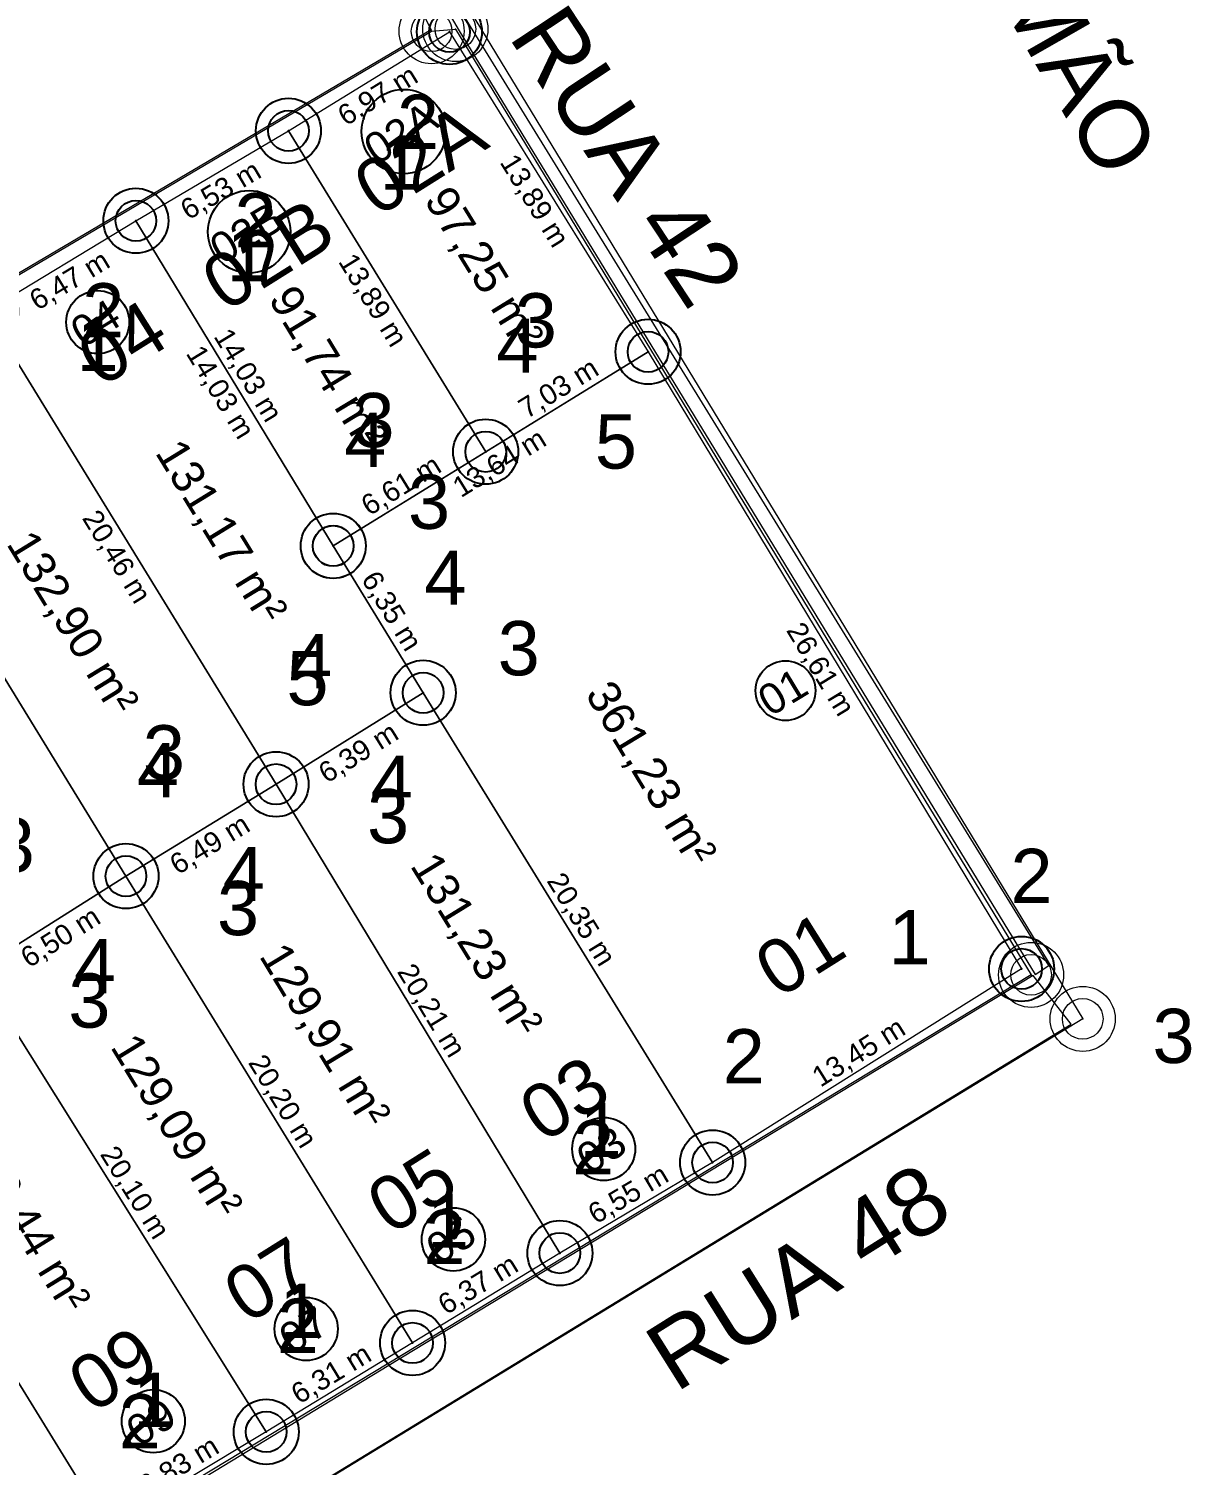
# Model space of a CAD drawing. Extents: x 583390 to 583754, y 9720820 to 9720967.
# Drawn here: x 583710.9 to 583753.7, y 9720882.4 to 9720935.3 of the extents above; entities that cross this region are included whole.
import ezdxf
from ezdxf.enums import TextEntityAlignment as Align

# ---------------------------------------------------------------- set-up
doc = ezdxf.new("R2010")
doc.units = 0
doc.header["$PDMODE"] = 32
doc.header["$PDSIZE"] = 1.5
doc.layers.get('0').update_dxf_attribs({"lineweight": 0})
for name, color, linetype in [('AREA_DOS_LOTES', 32, 'Continuous'), ('COTAS_DOS_LOTES', 41, 'Continuous'), ('NUMERO_DOS_LOTES', 158, 'Continuous'), ('PONTOS_VERTICES', 7, 'Continuous'), ('SIMBOLO_COORDX', 7, 'Continuous'), ('SIMBOLO_COORDY', 7, 'Continuous'), ('SIMBOLO_COTA', 7, 'Continuous'), ('SIMBOLO_DESCRICAO', 7, 'Continuous'), ('SIMBOLO_NOME', 7, 'Continuous')]:
    doc.layers.add(name, color=color, linetype=linetype)
for name, color, linetype, lineweight in [('LOTE', 4, 'Continuous', 0), ('ORTOFOTO BEQUIMAONICE LOBAO_0_59_436', 1, 'Continuous', 0), ('POLIGONAL', 5, 'Continuous', 0), ('QUADRA', 1, 'Continuous', 0), ('RUA 42', 8, 'Continuous', 0), ('RUA 48', 8, 'Continuous', 0), ('RUA VALDECY AQUINO ARAGÃO', 8, 'Continuous', 0), ('TEXTO', 2, 'Continuous', 0)]:
    doc.layers.add(name, color=color, linetype=linetype, lineweight=lineweight)
doc.styles.add('SIMBOLO_ATRIBUTOS', font='arial.ttf')
doc.styles.get("Standard").update_dxf_attribs({"font": 'arial.ttf', "height": 1})

# ---------------------------------------------------------------- blocks, each defined once
blk = doc.blocks.new('MODELO PADRAO')
at = {"transparency": 33554687}
blk.add_circle((0, 0), 0.6, dxfattribs=at)
blk.add_point((0, 0), dxfattribs=at)
at = {"layer": 'SIMBOLO_COORDX', "transparency": 33554687, "style": 'SIMBOLO_ATRIBUTOS'}
blk.add_attdef('CoordX', text='', height=1, dxfattribs=at).set_placement((2.53, -3.797), align=Align.RIGHT)
at = {"layer": 'SIMBOLO_COORDY', "transparency": 33554687, "style": 'SIMBOLO_ATRIBUTOS'}
blk.add_attdef('CoordY', text='', height=1, dxfattribs=at).set_placement((2.53, -5.235), align=Align.RIGHT)
at = {"layer": 'SIMBOLO_COTA', "transparency": 33554687, "style": 'SIMBOLO_ATRIBUTOS'}
blk.add_attdef('CotaZ', text='', height=1, dxfattribs=at).set_placement((2.53, -2.358), align=Align.RIGHT)
at = {"layer": 'SIMBOLO_DESCRICAO', "transparency": 33554687, "style": 'SIMBOLO_ATRIBUTOS'}
blk.add_attdef('Descricao', (1.378, -0.413), '', height=1, dxfattribs=at)
at = {"layer": 'SIMBOLO_NOME', "transparency": 33554687, "style": 'SIMBOLO_ATRIBUTOS'}
blk.add_attdef('Nome', text='', height=1, dxfattribs=at).set_placement((0.009, 1.325), align=Align.CENTER)
blk = doc.blocks.new('MODELO PADRAO REURB')
at = {"transparency": 33554687}
blk.add_circle((0, 0), 0.6, dxfattribs=at)
blk.add_point((0, 0), dxfattribs=at)
at = {"layer": 'SIMBOLO_NOME', "transparency": 33554687, "style": 'SIMBOLO_ATRIBUTOS'}
blk.add_attdef('Nome', text='', height=1, dxfattribs=at).set_placement((0.0089, 1.3249), align=Align.CENTER)

msp = doc.modelspace()

# ---------------------------------------------------------------- linework, layer by layer
msp.add_lwpolyline([(583720.437, 9720931.57), (583726.376, 9720935.218), (583733.701, 9720923.42), (583727.712, 9720919.734)], close=True)
at = {"layer": 'LOTE'}
for points in [[(583720.437, 9720931.57), (583726.376, 9720935.218), (583733.701, 9720923.42), (583727.712, 9720919.734)], [(583720.437, 9720931.57), (583726.376, 9720935.218), (583733.701, 9720923.42), (583727.712, 9720919.734)], [(583720.437, 9720931.57), (583727.712, 9720919.734), (583722.088, 9720916.259), (583714.811, 9720928.252)], [(583720.437, 9720931.57), (583727.712, 9720919.734), (583722.088, 9720916.259), (583714.811, 9720928.252)], [(583714.811, 9720928.252), (583722.089, 9720916.26), (583725.406, 9720910.844), (583719.979, 9720907.468), (583709.269, 9720924.907)], [(583714.811, 9720928.252), (583722.089, 9720916.26), (583725.406, 9720910.844), (583719.979, 9720907.468), (583709.269, 9720924.907)], [(583709.269, 9720924.907), (583719.979, 9720907.468), (583714.444, 9720904.081), (583703.716, 9720921.557)], [(583709.269, 9720924.907), (583719.979, 9720907.468), (583714.444, 9720904.081), (583703.716, 9720921.557)], [(583733.701, 9720923.42), (583747.481, 9720900.658), (583736.084, 9720893.517), (583725.406, 9720910.844), (583722.089, 9720916.26)], [(583733.701, 9720923.42), (583747.481, 9720900.658), (583736.084, 9720893.517), (583725.406, 9720910.844), (583722.089, 9720916.26)], [(583698.427, 9720918.144), (583703.716, 9720921.557), (583714.444, 9720904.081), (583708.947, 9720900.617), (583698.436, 9720918.129)], [(583698.427, 9720918.144), (583703.716, 9720921.557), (583714.444, 9720904.081), (583708.947, 9720900.617)], [(583725.406, 9720910.844), (583736.084, 9720893.517), (583730.45, 9720890.179), (583719.979, 9720907.468)], [(583725.406, 9720910.844), (583736.084, 9720893.517), (583730.45, 9720890.179), (583719.979, 9720907.468)], [(583714.444, 9720904.081), (583719.979, 9720907.468), (583730.45, 9720890.179), (583725.015, 9720886.863)], [(583714.444, 9720904.081), (583719.979, 9720907.468), (583730.45, 9720890.179), (583725.015, 9720886.863)], [(583714.444, 9720904.081), (583725.015, 9720886.863), (583719.618, 9720883.584), (583708.947, 9720900.617)], [(583714.444, 9720904.081), (583725.015, 9720886.863), (583719.618, 9720883.584), (583708.947, 9720900.617)], [(583703.116, 9720897.342), (583708.947, 9720900.617), (583719.618, 9720883.584), (583713.759, 9720880.068)], [(583703.116, 9720897.342), (583708.947, 9720900.617), (583719.618, 9720883.584), (583713.759, 9720880.068)], [(583697.792, 9720894.02), (583703.116, 9720897.342), (583713.759, 9720880.068), (583708.324, 9720876.973)], [(583697.792, 9720894.02), (583703.116, 9720897.342), (583713.759, 9720880.068), (583708.324, 9720876.973)]]:
    msp.add_lwpolyline(points, close=True, dxfattribs=at)
at = {"layer": 'NUMERO_DOS_LOTES', "color": 158, "transparency": 33554687}
for centre, radius in [((583724.688, 9720931.543), 1.554), ((583718.987, 9720927.846), 1.523), ((583713.403, 9720924.514), 1.163), ((583738.772, 9720910.922), 1.102), ((583732.067, 9720894.018), 1.164), ((583726.521, 9720890.683), 1.167), ((583721.092, 9720887.378), 1.164), ((583715.455, 9720883.976), 1.165)]:
    msp.add_circle(centre, radius, dxfattribs=at)
at = {"layer": 'ORTOFOTO BEQUIMAONICE LOBAO_0_59_436'}
msp.add_lwpolyline([(583627.906, 9720917.422), (583644.5, 9720921.303), (583691, 9720949.758), (583704.394, 9720957.893), (583710.767, 9720962.023), (583722.129, 9720944.244), (583749.734, 9720898.815), (583648.183, 9720836.891), (583644.745, 9720837.353), (583631.763, 9720892.255), (583626.222, 9720917.14)], close=True, dxfattribs=at)
msp.add_lwpolyline([(583627.906, 9720917.422), (583644.5, 9720921.303), (583691, 9720949.758), (583704.394, 9720957.893), (583710.767, 9720962.023), (583722.129, 9720944.244), (583749.734, 9720898.815), (583648.183, 9720836.891), (583644.745, 9720837.353), (583631.763, 9720892.255), (583626.222, 9720917.14)], close=True, dxfattribs=at)
at = {"layer": 'POLIGONAL'}
msp.add_lwpolyline([(583627.906, 9720917.422), (583644.5, 9720921.303), (583691, 9720949.758), (583704.394, 9720957.893), (583710.767, 9720962.023), (583722.129, 9720944.244), (583749.734, 9720898.815), (583648.183, 9720836.891), (583644.745, 9720837.353), (583631.763, 9720892.255), (583626.222, 9720917.14)], close=True, dxfattribs=at)
at = {"layer": 'QUADRA'}
msp.add_lwpolyline([(583726.593, 9720935.324), (583747.83, 9720900.438), (583646.397, 9720839.127), (583639.327, 9720867.695), (583634.145, 9720889.45), (583644.471, 9720891.666), (583646.122, 9720887.705), (583659.455, 9720895.326), (583681.554, 9720908.69), (583705.679, 9720923.427), (583725.718, 9720935.241)], close=True, dxfattribs=at)
msp.add_lwpolyline([(583726.593, 9720935.324), (583747.83, 9720900.438), (583646.397, 9720839.127), (583639.327, 9720867.695), (583634.145, 9720889.45), (583644.471, 9720891.666), (583646.122, 9720887.705), (583659.455, 9720895.326), (583681.554, 9720908.69), (583705.679, 9720923.427), (583725.718, 9720935.241)], close=True, dxfattribs=at)
at = {"layer": 'RUA 42'}
msp.add_lwpolyline([(583710.901, 9720961.715), (583717.49, 9720951.044), (583726.733, 9720935.257), (583747.978, 9720900.448), (583748.489, 9720900.789), (583710.943, 9720961.741), (583710.901, 9720961.715)], dxfattribs=at)
at = {"layer": 'RUA 48'}
msp.add_lwpolyline([(583646.365, 9720839.048), (583648.182, 9720836.91), (583749.315, 9720898.618), (583747.903, 9720900.416), (583725.055, 9720886.586), (583708.542, 9720876.557), (583685.729, 9720862.768), (583646.365, 9720839.048)], dxfattribs=at)
at = {"layer": 'RUA VALDECY AQUINO ARAGÃO'}
msp.add_lwpolyline([(583725.702, 9720935.289), (583705.653, 9720923.47), (583693.59, 9720916.101), (583681.528, 9720908.733), (583659.429, 9720895.369), (583646.147, 9720887.777), (583644.501, 9720891.724), (583634.085, 9720889.488), (583632.298, 9720893.287), (583645.138, 9720896.24), (583656.023, 9720902.658), (583667.491, 9720909.764), (583678.959, 9720916.871), (583689.686, 9720923.566), (583721.521, 9720943.435), (583725.702, 9720935.289)], dxfattribs=at)

# ---------------------------------------------------------------- block references
at = {"transparency": 33554687}
ref = msp.add_blockref('MODELO PADRAO', (583749.734, 9720898.815), dxfattribs=dict(at, xscale=2, yscale=2, zscale=2))
ref.add_attrib('Nome', '3', dxfattribs={"layer": 'SIMBOLO_NOME', "transparency": 33554687, "height": 2, "style": 'SIMBOLO_ATRIBUTOS'}).set_placement((583752.308, 9720898.188), align=Align.MIDDLE_LEFT)
at = {"layer": 'PONTOS_VERTICES', "transparency": 33554687}
ref = msp.add_blockref('MODELO PADRAO REURB', (583726.376, 9720935.218), dxfattribs=dict(at, xscale=2, yscale=2, zscale=2))
ref.add_attrib('Nome', '2', dxfattribs={"layer": 'SIMBOLO_NOME', "transparency": 33554687, "height": 2, "style": 'SIMBOLO_ATRIBUTOS'}).set_placement((583725.214, 9720930.304), align=Align.BOTTOM_CENTER)
ref = msp.add_blockref('MODELO PADRAO REURB', (583720.437, 9720931.57), dxfattribs=dict(at, xscale=2, yscale=2, zscale=2))
ref.add_attrib('Nome', '2', dxfattribs={"layer": 'SIMBOLO_NOME', "transparency": 33554687, "height": 2, "style": 'SIMBOLO_ATRIBUTOS'}).set_placement((583719.22, 9720926.669), align=Align.BOTTOM_CENTER)
ref = msp.add_blockref('MODELO PADRAO REURB', (583720.437, 9720931.57), dxfattribs=dict(at, xscale=2, yscale=2, zscale=2))
ref.add_attrib('Nome', '1', dxfattribs={"layer": 'SIMBOLO_NOME', "transparency": 33554687, "height": 2, "style": 'SIMBOLO_ATRIBUTOS'}).set_placement((583725.348, 9720930.397), align=Align.MIDDLE_RIGHT)
ref = msp.add_blockref('MODELO PADRAO REURB', (583714.811, 9720928.252), dxfattribs=dict(at, xscale=2, yscale=2, zscale=2))
ref.add_attrib('Nome', '2', dxfattribs={"layer": 'SIMBOLO_NOME', "transparency": 33554687, "height": 2, "style": 'SIMBOLO_ATRIBUTOS'}).set_placement((583713.605, 9720923.348), align=Align.BOTTOM_CENTER)
ref = msp.add_blockref('MODELO PADRAO REURB', (583714.811, 9720928.252), dxfattribs=dict(at, xscale=2, yscale=2, zscale=2))
ref.add_attrib('Nome', '1', dxfattribs={"layer": 'SIMBOLO_NOME', "transparency": 33554687, "height": 2, "style": 'SIMBOLO_ATRIBUTOS'}).set_placement((583719.708, 9720927.021), align=Align.MIDDLE_RIGHT)
ref = msp.add_blockref('MODELO PADRAO REURB', (583709.269, 9720924.907), dxfattribs=dict(at, xscale=2, yscale=2, zscale=2))
ref.add_attrib('Nome', '1', dxfattribs={"layer": 'SIMBOLO_NOME', "transparency": 33554687, "height": 2, "style": 'SIMBOLO_ATRIBUTOS'}).set_placement((583714.176, 9720923.714), align=Align.MIDDLE_RIGHT)
ref = msp.add_blockref('MODELO PADRAO REURB', (583733.701, 9720923.42), dxfattribs=dict(at, xscale=2, yscale=2, zscale=2))
ref.add_attrib('Nome', '3', dxfattribs={"layer": 'SIMBOLO_NOME', "transparency": 33554687, "height": 2, "style": 'SIMBOLO_ATRIBUTOS'}).set_placement((583728.787, 9720924.58), align=Align.MIDDLE_LEFT)
ref = msp.add_blockref('MODELO PADRAO REURB', (583727.712, 9720919.734), dxfattribs=dict(at, xscale=2, yscale=2, zscale=2))
ref.add_attrib('Nome', '4', dxfattribs={"layer": 'SIMBOLO_NOME', "transparency": 33554687, "height": 2, "style": 'SIMBOLO_ATRIBUTOS'}).set_placement((583728.883, 9720924.647), align=Align.TOP_CENTER)
ref = msp.add_blockref('MODELO PADRAO REURB', (583733.701, 9720923.42), dxfattribs=dict(at, xscale=2, yscale=2, zscale=2))
ref.add_attrib('Nome', '5', dxfattribs={"layer": 'SIMBOLO_NOME', "transparency": 33554687, "height": 2, "style": 'SIMBOLO_ATRIBUTOS'}).set_placement((583732.516, 9720918.511), align=Align.BOTTOM_CENTER)
ref = msp.add_blockref('MODELO PADRAO REURB', (583727.712, 9720919.734), dxfattribs=dict(at, xscale=2, yscale=2, zscale=2))
ref.add_attrib('Nome', '3', dxfattribs={"layer": 'SIMBOLO_NOME', "transparency": 33554687, "height": 2, "style": 'SIMBOLO_ATRIBUTOS'}).set_placement((583722.798, 9720920.901), align=Align.MIDDLE_LEFT)
ref = msp.add_blockref('MODELO PADRAO REURB', (583722.088, 9720916.259), dxfattribs=dict(at, xscale=2, yscale=2, zscale=2))
ref.add_attrib('Nome', '4', dxfattribs={"layer": 'SIMBOLO_NOME', "transparency": 33554687, "height": 2, "style": 'SIMBOLO_ATRIBUTOS'}).set_placement((583723.268, 9720921.169), align=Align.TOP_CENTER)
ref = msp.add_blockref('MODELO PADRAO REURB', (583722.089, 9720916.26), dxfattribs=dict(at, xscale=2, yscale=2, zscale=2))
ref.add_attrib('Nome', '3', dxfattribs={"layer": 'SIMBOLO_NOME', "transparency": 33554687, "height": 2, "style": 'SIMBOLO_ATRIBUTOS'}).set_placement((583726.401, 9720918.889), align=Align.TOP_RIGHT)
ref = msp.add_blockref('MODELO PADRAO REURB', (583722.089, 9720916.26), dxfattribs=dict(at, xscale=2, yscale=2, zscale=2))
ref.add_attrib('Nome', '4', dxfattribs={"layer": 'SIMBOLO_NOME', "transparency": 33554687, "height": 2, "style": 'SIMBOLO_ATRIBUTOS'}).set_placement((583727.001, 9720915.087), align=Align.MIDDLE_RIGHT)
ref = msp.add_blockref('MODELO PADRAO REURB', (583725.406, 9720910.844), dxfattribs=dict(at, xscale=2, yscale=2, zscale=2))
ref.add_attrib('Nome', '3', dxfattribs={"layer": 'SIMBOLO_NOME', "transparency": 33554687, "height": 2, "style": 'SIMBOLO_ATRIBUTOS'}).set_placement((583729.709, 9720913.488), align=Align.TOP_RIGHT)
ref = msp.add_blockref('MODELO PADRAO REURB', (583725.406, 9720910.844), dxfattribs=dict(at, xscale=2, yscale=2, zscale=2))
ref.add_attrib('Nome', '4', dxfattribs={"layer": 'SIMBOLO_NOME', "transparency": 33554687, "height": 2, "style": 'SIMBOLO_ATRIBUTOS'}).set_placement((583720.492, 9720912.007), align=Align.MIDDLE_LEFT)
ref = msp.add_blockref('MODELO PADRAO REURB', (583719.979, 9720907.468), dxfattribs=dict(at, xscale=2, yscale=2, zscale=2))
ref.add_attrib('Nome', '5', dxfattribs={"layer": 'SIMBOLO_NOME', "transparency": 33554687, "height": 2, "style": 'SIMBOLO_ATRIBUTOS'}).set_placement((583721.139, 9720912.383), align=Align.TOP_CENTER)
ref = msp.add_blockref('MODELO PADRAO REURB', (583725.406, 9720910.844), dxfattribs=dict(at, xscale=2, yscale=2, zscale=2))
ref.add_attrib('Nome', '4', dxfattribs={"layer": 'SIMBOLO_NOME', "transparency": 33554687, "height": 2, "style": 'SIMBOLO_ATRIBUTOS'}).set_placement((583724.25, 9720905.929), align=Align.BOTTOM_CENTER)
ref = msp.add_blockref('MODELO PADRAO REURB', (583719.979, 9720907.468), dxfattribs=dict(at, xscale=2, yscale=2, zscale=2))
ref.add_attrib('Nome', '3', dxfattribs={"layer": 'SIMBOLO_NOME', "transparency": 33554687, "height": 2, "style": 'SIMBOLO_ATRIBUTOS'}).set_placement((583715.068, 9720908.646), align=Align.MIDDLE_LEFT)
ref = msp.add_blockref('MODELO PADRAO REURB', (583714.444, 9720904.081), dxfattribs=dict(at, xscale=2, yscale=2, zscale=2))
ref.add_attrib('Nome', '4', dxfattribs={"layer": 'SIMBOLO_NOME', "transparency": 33554687, "height": 2, "style": 'SIMBOLO_ATRIBUTOS'}).set_placement((583715.622, 9720908.992), align=Align.TOP_CENTER)
ref = msp.add_blockref('MODELO PADRAO REURB', (583719.979, 9720907.468), dxfattribs=dict(at, xscale=2, yscale=2, zscale=2))
ref.add_attrib('Nome', '4', dxfattribs={"layer": 'SIMBOLO_NOME', "transparency": 33554687, "height": 2, "style": 'SIMBOLO_ATRIBUTOS'}).set_placement((583718.786, 9720902.561), align=Align.BOTTOM_CENTER)
ref = msp.add_blockref('MODELO PADRAO REURB', (583719.979, 9720907.468), dxfattribs=dict(at, xscale=2, yscale=2, zscale=2))
ref.add_attrib('Nome', '3', dxfattribs={"layer": 'SIMBOLO_NOME', "transparency": 33554687, "height": 2, "style": 'SIMBOLO_ATRIBUTOS'}).set_placement((583724.89, 9720906.293), align=Align.MIDDLE_RIGHT)
ref = msp.add_blockref('MODELO PADRAO REURB', (583714.444, 9720904.081), dxfattribs=dict(at, xscale=2, yscale=2, zscale=2))
ref.add_attrib('Nome', '3', dxfattribs={"layer": 'SIMBOLO_NOME', "transparency": 33554687, "height": 2, "style": 'SIMBOLO_ATRIBUTOS'}).set_placement((583709.526, 9720905.227), align=Align.MIDDLE_LEFT)
ref = msp.add_blockref('MODELO PADRAO REURB', (583714.444, 9720904.081), dxfattribs=dict(at, xscale=2, yscale=2, zscale=2))
ref.add_attrib('Nome', '4', dxfattribs={"layer": 'SIMBOLO_NOME', "transparency": 33554687, "height": 2, "style": 'SIMBOLO_ATRIBUTOS'}).set_placement((583713.298, 9720899.163), align=Align.BOTTOM_CENTER)
ref = msp.add_blockref('MODELO PADRAO REURB', (583714.444, 9720904.081), dxfattribs=dict(at, xscale=2, yscale=2, zscale=2))
ref.add_attrib('Nome', '3', dxfattribs={"layer": 'SIMBOLO_NOME', "transparency": 33554687, "height": 2, "style": 'SIMBOLO_ATRIBUTOS'}).set_placement((583719.354, 9720902.903), align=Align.MIDDLE_RIGHT)
ref = msp.add_blockref('MODELO PADRAO REURB', (583747.481, 9720900.658), dxfattribs=dict(at, xscale=2, yscale=2, zscale=2))
ref.add_attrib('Nome', '1', dxfattribs={"layer": 'SIMBOLO_NOME', "transparency": 33554687, "height": 2, "style": 'SIMBOLO_ATRIBUTOS'}).set_placement((583742.568, 9720901.826), align=Align.MIDDLE_LEFT)
ref = msp.add_blockref('MODELO PADRAO REURB', (583708.947, 9720900.617), dxfattribs=dict(at, xscale=2, yscale=2, zscale=2))
ref.add_attrib('Nome', '3', dxfattribs={"layer": 'SIMBOLO_NOME', "transparency": 33554687, "height": 2, "style": 'SIMBOLO_ATRIBUTOS'}).set_placement((583713.871, 9720899.493), align=Align.MIDDLE_RIGHT)
ref = msp.add_blockref('MODELO PADRAO REURB', (583736.084, 9720893.517), dxfattribs=dict(at, xscale=2, yscale=2, zscale=2))
ref.add_attrib('Nome', '2', dxfattribs={"layer": 'SIMBOLO_NOME', "transparency": 33554687, "height": 2, "style": 'SIMBOLO_ATRIBUTOS'}).set_placement((583737.232, 9720898.435), align=Align.TOP_CENTER)
ref = msp.add_blockref('MODELO PADRAO REURB', (583736.084, 9720893.517), dxfattribs=dict(at, xscale=2, yscale=2, zscale=2))
ref.add_attrib('Nome', '1', dxfattribs={"layer": 'SIMBOLO_NOME', "transparency": 33554687, "height": 2, "style": 'SIMBOLO_ATRIBUTOS'}).set_placement((583731.181, 9720894.726), align=Align.MIDDLE_LEFT)
ref = msp.add_blockref('MODELO PADRAO REURB', (583730.45, 9720890.179), dxfattribs=dict(at, xscale=2, yscale=2, zscale=2))
ref.add_attrib('Nome', '2', dxfattribs={"layer": 'SIMBOLO_NOME', "transparency": 33554687, "height": 2, "style": 'SIMBOLO_ATRIBUTOS'}).set_placement((583731.678, 9720895.077), align=Align.TOP_CENTER)
ref = msp.add_blockref('MODELO PADRAO REURB', (583730.45, 9720890.179), dxfattribs=dict(at, xscale=2, yscale=2, zscale=2))
ref.add_attrib('Nome', '1', dxfattribs={"layer": 'SIMBOLO_NOME', "transparency": 33554687, "height": 2, "style": 'SIMBOLO_ATRIBUTOS'}).set_placement((583725.544, 9720891.375), align=Align.MIDDLE_LEFT)
ref = msp.add_blockref('MODELO PADRAO REURB', (583725.015, 9720886.863), dxfattribs=dict(at, xscale=2, yscale=2, zscale=2))
ref.add_attrib('Nome', '2', dxfattribs={"layer": 'SIMBOLO_NOME', "transparency": 33554687, "height": 2, "style": 'SIMBOLO_ATRIBUTOS'}).set_placement((583726.196, 9720891.772), align=Align.TOP_CENTER)
ref = msp.add_blockref('MODELO PADRAO REURB', (583725.015, 9720886.863), dxfattribs=dict(at, xscale=2, yscale=2, zscale=2))
ref.add_attrib('Nome', '1', dxfattribs={"layer": 'SIMBOLO_NOME', "transparency": 33554687, "height": 2, "style": 'SIMBOLO_ATRIBUTOS'}).set_placement((583720.106, 9720888.049), align=Align.MIDDLE_LEFT)
ref = msp.add_blockref('MODELO PADRAO REURB', (583719.618, 9720883.584), dxfattribs=dict(at, xscale=2, yscale=2, zscale=2))
ref.add_attrib('Nome', '2', dxfattribs={"layer": 'SIMBOLO_NOME', "transparency": 33554687, "height": 2, "style": 'SIMBOLO_ATRIBUTOS'}).set_placement((583720.782, 9720888.498), align=Align.TOP_CENTER)
ref = msp.add_blockref('MODELO PADRAO REURB', (583719.618, 9720883.584), dxfattribs=dict(at, xscale=2, yscale=2, zscale=2))
ref.add_attrib('Nome', '1', dxfattribs={"layer": 'SIMBOLO_NOME', "transparency": 33554687, "height": 2, "style": 'SIMBOLO_ATRIBUTOS'}).set_placement((583714.707, 9720884.761), align=Align.MIDDLE_LEFT)
ref = msp.add_blockref('MODELO PADRAO REURB', (583713.759, 9720880.068), dxfattribs=dict(at, xscale=2, yscale=2, zscale=2))
ref.add_attrib('Nome', '2', dxfattribs={"layer": 'SIMBOLO_NOME', "transparency": 33554687, "height": 2, "style": 'SIMBOLO_ATRIBUTOS'}).set_placement((583714.955, 9720884.974), align=Align.TOP_CENTER)
at = {"layer": 'TEXTO', "transparency": 33554687}
ref = msp.add_blockref('MODELO PADRAO', (583725.718, 9720935.241), dxfattribs=dict(at, xscale=2, yscale=2, zscale=2))
ref.add_attrib('Nome', '11', dxfattribs={"layer": 'SIMBOLO_NOME', "transparency": 33554687, "height": 2, "style": 'SIMBOLO_ATRIBUTOS'}).set_placement((583725.736, 9720937.89), align=Align.CENTER)
ref = msp.add_blockref('MODELO PADRAO', (583726.593, 9720935.324), dxfattribs=dict(at, xscale=2, yscale=2, zscale=2))
ref.add_attrib('Nome', '1', dxfattribs={"layer": 'SIMBOLO_NOME', "transparency": 33554687, "height": 2, "style": 'SIMBOLO_ATRIBUTOS'}).set_placement((583726.611, 9720937.974), align=Align.CENTER)
ref = msp.add_blockref('MODELO PADRAO', (583747.83, 9720900.438), dxfattribs=dict(at, xscale=2, yscale=2, zscale=2))
ref.add_attrib('Nome', '2', dxfattribs={"layer": 'SIMBOLO_NOME', "transparency": 33554687, "height": 2, "style": 'SIMBOLO_ATRIBUTOS'}).set_placement((583747.847, 9720903.088), align=Align.CENTER)

# ---------------------------------------------------------------- texts
at = {"layer": 'AREA_DOS_LOTES', "color": 32, "transparency": 33554687}
for s, rotation, p in [('97,25 m²', 301.5772, (583727.661, 9720926.52)), ('91,74 m²', 301.2492, (583721.903, 9720922.857)), ('131,17 m²', 301.555, (583717.98, 9720916.802)), ('132,90 m²', 301.5458, (583712.494, 9720913.439)), ('361,23 m²', 301.19, (583733.827, 9720907.879)), ('131,23 m²', 301.6439, (583727.392, 9720901.571)), ('129,91 m²', 301.2017, (583721.801, 9720898.221)), ('129,09 m²', 301.5464, (583716.329, 9720894.884)), ('136,44 m²', 301.6383, (583710.711, 9720891.392))]:
    msp.add_text(s, height=1.2, rotation=rotation, dxfattribs=at).set_placement(p, align=Align.MIDDLE_CENTER)
at = {"layer": 'COTAS_DOS_LOTES', "color": 41, "transparency": 33554687}
for s, rotation, p in [('6,97 m', 31.5586, (583723.919, 9720932.565)), ('6,53 m', 30.5356, (583718.122, 9720929.073)), ('13,89 m', 301.8358, (583729.211, 9720928.804)), ('6,47 m', 31.1128, (583712.549, 9720925.748)), ('13,89 m', 301.5772, (583723.245, 9720925.139)), ('14,03 m', 301.2492, (583718.641, 9720922.373)), ('14,03 m', 301.255, (583717.619, 9720921.745)), ('7,03 m', 31.6011, (583730.589, 9720921.769)), ('13,64 m', 31.6569, (583728.409, 9720919.011)), ('6,61 m', 31.7161, (583724.782, 9720918.189)), ('20,46 m', 301.555, (583713.795, 9720915.675)), ('6,35 m', 301.4886, (583723.939, 9720913.67)), ('26,61 m', 301.19, (583739.76, 9720911.529)), ('6,39 m', 31.8869, (583723.208, 9720908.329)), ('6,49 m', 31.4619, (583717.723, 9720904.945)), ('20,35 m', 301.6439, (583730.936, 9720902.299)), ('6,50 m', 32.2225, (583712.22, 9720901.527)), ('20,21 m', 301.2017, (583725.406, 9720898.941)), ('13,45 m', 32.0731, (583741.663, 9720897.278)), ('20,20 m', 301.5464, (583719.921, 9720895.59)), ('20,10 m', 302.0653, (583714.472, 9720892.221)), ('6,55 m', 30.6447, (583733.153, 9720892.042)), ('6,37 m', 31.3881, (583727.616, 9720888.713)), ('6,31 m', 31.2811, (583722.2, 9720885.416)), ('6,83 m', 30.9656, (583716.574, 9720882.02))]:
    msp.add_text(s, height=0.75, rotation=rotation, dxfattribs=at).set_placement(p, align=Align.CENTER)
at = {"layer": 'NUMERO_DOS_LOTES', "color": 158, "transparency": 33554687}
for s, rotation, p in [('02A', 31.5772, (583724.876, 9720931.017)), ('02B', 31.2492, (583719.19, 9720927.329)), ('04', 31.555, (583713.61, 9720924)), ('01', 31.19, (583738.957, 9720910.394)), ('03', 31.6439, (583732.273, 9720893.502)), ('05', 31.2017, (583726.724, 9720890.166)), ('07', 31.5464, (583721.298, 9720886.863)), ('09', 31.6383, (583715.663, 9720883.461))]:
    msp.add_text(s, height=1.125, rotation=rotation, dxfattribs=at).set_placement(p, align=Align.CENTER)
at = {"layer": 'TEXTO'}
for s, height, rotation, p in [('BEQUIMÃO', 2.5, 299.7234, (583745.813, 9720937.826)), ('RUA 42', 2.5, 303.4461, (583731.892, 9720929.956)), ('02A', 2, 32.1308, (583725.816, 9720929.679)), ('02B', 2, 32.1308, (583720.208, 9720926.174)), ('04', 2, 32.1308, (583714.833, 9720922.902)), ('01', 2, 32.1308, (583739.823, 9720900.363)), ('03', 2, 32.1308, (583731.136, 9720895.038)), ('05', 2, 32.1308, (583725.515, 9720891.636)), ('RUA 48', 2.5, 32.1308, (583739.896, 9720888.259)), ('RUA 48', 2.5, 32.1308, (583739.896, 9720888.259)), ('07', 2, 32.1308, (583720.225, 9720888.352)), ('09', 2, 32.1308, (583714.496, 9720885.057))]:
    msp.add_text(s, height=height, rotation=rotation, dxfattribs=at).set_placement(p, align=Align.CENTER)

doc.saveas('drawing.dxf')
